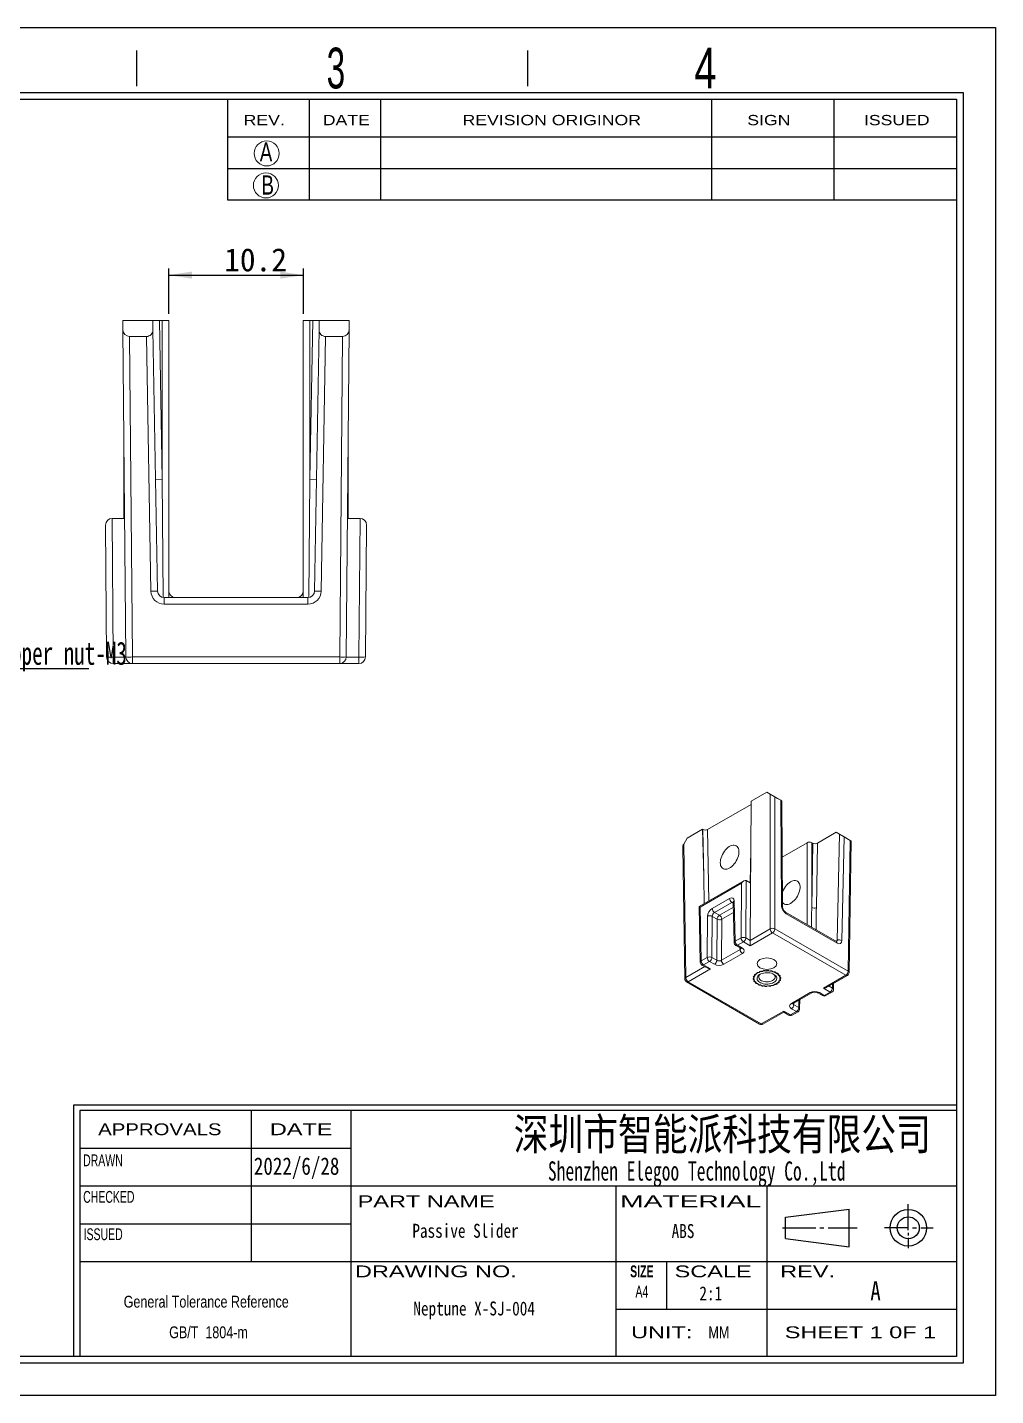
# Model space of a CAD drawing. Header units: millimetres. Extents: x 1 to 148, y 1 to 104.
# Drawn here: x 74.2 to 147.6, y 0.6 to 104.3 of the extents above; entities that cross this region are included whole.
import ezdxf

# ---------------------------------------------------------------- set-up
doc = ezdxf.new("R2010")
doc.units = ezdxf.units.MM
doc.header["$LTSCALE"] = 0.5
doc.layers.add('SLD-0', color=179, linetype='Continuous')
doc.styles.add('SLDTEXTSTYLE0', font='SIMSUN.TTC', dxfattribs={"width": 0.67})
doc.styles.add('SLDTEXTSTYLE1', font='SIMSUN.TTC', dxfattribs={"width": 0.8})
doc.styles.add('SLDTEXTSTYLE10', font='ARIAL.TTF', dxfattribs={"width": 0.7584})
doc.styles.add('SLDTEXTSTYLE11', font='ARIAL.TTF', dxfattribs={"width": 1.2324})
doc.styles.add('SLDTEXTSTYLE12', font='ARIAL.TTF', dxfattribs={"width": 1.7064})
doc.styles.add('SLDTEXTSTYLE13', font='SIMSUN.TTC', dxfattribs={"width": 0.8, "bigfont": 'bigfont'})
doc.styles.add('SLDTEXTSTYLE14', font='SIMKAI.TTF', dxfattribs={"width": 0.67})
doc.styles.add('SLDTEXTSTYLE15', font='SIMSUN.TTC')
doc.styles.add('SLDTEXTSTYLE2', font='SIMFANG.TTF', dxfattribs={"width": 0.8})
doc.styles.add('SLDTEXTSTYLE3', font='SIMSUN.TTC', dxfattribs={"width": 0.8})
doc.styles.add('SLDTEXTSTYLE5', font='ARIAL.TTF', dxfattribs={"width": 0.63516})
doc.styles.add('SLDTEXTSTYLE6', font='GOTHIC.TTF', dxfattribs={"width": 0.7304})
doc.styles.add('SLDTEXTSTYLE7', font='GOTHIC.TTF', dxfattribs={"width": 0.61171})
doc.styles.add('SLDTEXTSTYLE8', font='ARIALBD.TTF', dxfattribs={"width": 0.63516})
doc.styles.add('SLDTEXTSTYLE9', font='ARIAL.TTF', dxfattribs={"width": 1.422})
doc.dimstyles.new('SLDDIMSTYLE2', dxfattribs={"dimtxt": 1.75, "dimasz": 1.75, "dimexe": 0, "dimexo": 0.0625, "dimgap": 0.4375, "dimtad": 2, "dimrnd": 1e-09, "dimzin": 12, "dimdsep": 46, "dimtxsty": 'SLDTEXTSTYLE0', "dimsah": 1, "dimcen": 0.09, "dimadec": 0, "dimazin": 3, "dimtfac": 1, "dimtmove": 0, "dimatfit": 0, "dimfxl": 0, "dimfrac": 2, "dimtolj": 1, "dimtzin": 12, "dimarcsym": 0})

# ---------------------------------------------------------------- blocks, each defined once
blk = doc.blocks.new('SW_NOTE_1')
at = {"layer": 'SLD-0', "color": 0, "char_height": 0.8963, "attachment_point": 2, "style": 'SLDTEXTSTYLE10'}
for s, insert in [('General Tolerance Reference ', (6.51, 1.16)), (' GB/T  1804-m', (6.55, -1.16))]:
    blk.add_mtext(s, dxfattribs=dict(at, insert=insert))
blk = doc.blocks.new('_D_2')
at = {"layer": 'SLD-0', "color": 5}
for p, q in [((84.89, 82.63), (84.89, 86.06)), ((95.09, 82.63), (95.09, 86.06)), ((84.89, 85.56), (95.09, 85.56))]:
    blk.add_line(p, q, dxfattribs=at)
for points in [[(84.89, 85.56), (86.64, 85.29), (86.64, 85.83)], [(95.09, 85.56), (93.34, 85.83), (93.34, 85.29)]]:
    blk.add_solid(points, dxfattribs=at)
at = {"layer": 'SLD-0', "color": 5, "insert": (89.09, 87.6), "char_height": 1.75, "attachment_point": 1, "style": 'SLDTEXTSTYLE15'}
blk.add_mtext('10.2', dxfattribs=at)
blk = doc.blocks.new('SW_NOTE_2')
at = {"layer": 'SLD-0', "color": 0}
blk.add_line((14.91, 0), (0, 0), dxfattribs=at)
at = {"layer": 'SLD-0', "color": 0, "insert": (0.24, 2.05), "char_height": 1.75, "attachment_point": 1, "style": 'SLDTEXTSTYLE0'}
blk.add_mtext('Embedded copper nut-M3', dxfattribs=at)

msp = doc.modelspace()

# ---------------------------------------------------------------- linework, layer by layer
at = {"color": 7, "linetype": 'Continuous', "lineweight": 15}
for p, q in [((81.417, 81.407), (81.411, 82.128)), ((81.411, 82.128), (83.678, 82.128)), ((83.678, 82.128), (83.69, 81.407)), ((83.678, 82.128), (84.178, 82.128)), ((84.178, 82.128), (84.388, 70.09)), ((84.178, 82.128), (84.388, 82.128)), ((84.388, 70.09), (84.388, 82.128)), ((84.388, 82.128), (84.888, 82.128)), ((84.888, 82.128), (84.888, 61.128)), ((95.088, 61.128), (95.088, 82.128)), ((95.088, 82.128), (95.588, 82.128)), ((95.588, 70.09), (95.798, 82.128)), ((95.588, 82.128), (95.588, 70.09)), ((95.588, 82.128), (95.798, 82.128)), ((95.798, 82.128), (96.298, 82.128)), ((96.286, 81.407), (96.298, 82.128)), ((96.298, 82.128), (98.565, 82.128)), ((98.565, 82.128), (98.559, 81.407)), ((81.634, 56.623), (81.417, 81.407)), ((83.199, 80.911), (81.922, 80.911)), ((81.922, 80.911), (82.134, 56.623)), ((83.536, 61.606), (83.199, 80.911)), ((83.69, 81.407), (84.036, 61.619)), ((95.94, 61.619), (96.286, 81.407)), ((96.777, 80.911), (96.44, 61.606)), ((98.054, 80.911), (96.777, 80.911)), ((97.842, 56.623), (98.054, 80.911)), ((98.559, 81.407), (98.342, 56.623)), ((81.488, 73.316), (81.488, 67.128)), ((98.488, 67.128), (98.488, 73.316)), ((84.388, 70.09), (83.888, 70.081)), ((96.088, 70.081), (95.588, 70.09)), ((80.184, 56.623), (80.096, 66.623)), ((80.592, 67.128), (80.684, 56.619)), ((81.488, 67.128), (80.596, 67.128)), ((99.38, 67.128), (98.488, 67.128)), ((99.292, 56.619), (99.384, 67.128)), ((99.879, 66.623), (99.792, 56.623)), ((84.536, 60.623), (84.536, 61.128)), ((84.536, 61.128), (95.44, 61.128)), ((95.44, 60.623), (84.536, 60.623)), ((95.44, 60.623), (95.44, 61.128)), ((80.684, 56.619), (81.634, 56.619)), ((80.684, 56.619), (80.684, 56.128)), ((82.134, 56.128), (80.684, 56.128)), ((82.134, 56.623), (97.842, 56.623)), ((82.134, 56.623), (82.134, 56.128)), ((97.842, 56.128), (82.134, 56.128)), ((97.842, 56.623), (97.842, 56.128)), ((99.292, 56.128), (97.842, 56.128)), ((98.342, 56.619), (99.292, 56.619)), ((99.292, 56.128), (99.292, 56.619)), ((129, 42.046), (129.027, 45.69)), ((129.027, 45.69), (130.21, 46.373)), ((130.467, 46.225), (130.21, 46.373)), ((130.21, 46.373), (131.011, 45.911)), ((130.467, 36.018), (130.467, 46.225)), ((130.821, 46.021), (130.821, 36.018)), ((131.272, 45.76), (130.821, 46.021)), ((131.011, 45.911), (131.271, 45.761)), ((131.332, 37.775), (131.272, 45.76)), ((131.405, 37.677), (131.345, 45.718)), ((129.025, 45.454), (125.728, 43.55)), ((124.164, 42.883), (125.347, 43.566)), ((125.347, 43.566), (125.429, 39.984)), ((125.347, 43.566), (125.375, 43.55)), ((125.429, 39.984), (125.375, 43.55)), ((124.164, 42.883), (123.912, 42.441)), ((131.377, 41.464), (133.26, 42.551)), ((133.614, 42.551), (133.614, 37.637)), ((133.614, 42.551), (133.688, 42.508)), ((134.042, 42.508), (135.473, 43.335)), ((135.724, 43.19), (135.473, 43.335)), ((135.473, 43.335), (136.275, 42.872)), ((135.541, 35.147), (135.724, 43.19)), ((136.073, 42.989), (135.894, 35.141)), ((136.524, 42.728), (136.073, 42.989)), ((136.275, 42.872), (136.527, 42.726)), ((136.374, 32.812), (136.524, 42.728)), ((136.448, 32.708), (136.598, 42.685)), ((123.841, 42.193), (123.992, 32.218)), ((123.912, 42.441), (124.065, 32.322)), ((129, 42.046), (128.948, 35.141)), ((129, 42.046), (128.962, 39.497)), ((133.614, 37.637), (133.688, 42.508)), ((134.042, 42.508), (133.967, 37.633)), ((128.47, 39.662), (125.078, 37.704)), ((128.29, 39.471), (125.155, 37.662)), ((125.46, 37.924), (125.429, 39.984)), ((128.259, 35.335), (128.29, 39.471)), ((128.645, 39.68), (128.612, 35.334)), ((128.962, 39.497), (128.646, 39.679)), ((125.078, 37.704), (125.174, 33.491)), ((125.155, 37.662), (125.248, 33.597)), ((126.069, 37.572), (127.385, 38.331)), ((127.562, 38.027), (126.246, 37.267)), ((127.668, 38.026), (127.738, 34.971)), ((127.741, 38.132), (127.811, 35.077)), ((125.696, 33.856), (125.719, 36.965)), ((126.072, 36.963), (126.049, 33.854)), ((126.444, 36.749), (126.072, 36.963)), ((126.246, 37.267), (126.62, 37.051)), ((126.42, 33.639), (126.444, 36.749)), ((126.797, 36.747), (126.774, 33.641)), ((135.486, 35.059), (131.63, 37.284)), ((135.538, 34.942), (131.682, 37.168)), ((127.811, 35.077), (128.259, 35.335)), ((128.612, 35.334), (128.948, 35.14)), ((128.948, 35.141), (130.467, 36.018)), ((130.644, 35.714), (128.948, 34.735)), ((136.198, 32.508), (130.644, 35.714)), ((130.821, 36.018), (136.374, 32.812)), ((126.774, 33.641), (128.182, 34.454)), ((127.863, 34.76), (128.234, 34.546)), ((128.436, 35.031), (127.988, 34.772)), ((127.988, 34.772), (128.359, 34.558)), ((128.948, 34.735), (128.436, 35.031)), ((128.948, 34.735), (128.948, 35.14)), ((125.248, 33.597), (125.696, 33.856)), ((125.299, 33.28), (125.687, 33.056)), ((125.872, 33.551), (125.424, 33.293)), ((125.424, 33.293), (125.937, 32.997)), ((126.244, 33.337), (125.872, 33.551)), ((126.049, 33.854), (126.42, 33.639)), ((128.359, 34.15), (126.951, 33.337)), ((125.937, 32.997), (124.241, 32.018)), ((134.502, 31.529), (136.198, 32.508)), ((134.752, 31.589), (136.323, 32.495)), ((124.116, 32.005), (129.67, 28.799)), ((124.241, 32.018), (129.795, 28.812)), ((132.08, 30.376), (133.488, 31.188)), ((132.205, 30.363), (133.613, 31.176)), ((134.071, 31.176), (134.442, 30.962)), ((134.196, 31.188), (134.567, 30.974)), ((135.015, 31.233), (134.502, 31.529)), ((134.567, 30.974), (135.015, 31.233)), ((134.692, 30.962), (135.14, 31.22)), ((135.265, 31.431), (135.275, 31.89)), ((132.257, 30.27), (132.628, 30.056)), ((132.702, 29.952), (132.717, 30.659)), ((129.795, 28.812), (131.491, 29.79)), ((129.92, 28.799), (131.491, 29.706)), ((131.491, 29.79), (132.004, 29.494)), ((131.491, 29.706), (131.491, 29.79)), ((131.491, 29.706), (131.879, 29.482)), ((132.004, 29.494), (132.452, 29.753)), ((132.452, 29.753), (132.08, 29.967)), ((132.129, 29.482), (132.577, 29.741))]:
    msp.add_line(p, q, dxfattribs=at)
at = {"color": 8, "linetype": 'Continuous', "lineweight": 15}
for p, q in [((84.388, 70.09), (84.466, 61.132)), ((95.51, 61.132), (95.588, 70.09)), ((125.728, 43.55), (125.811, 38.127)), ((133.26, 36.344), (133.26, 42.551)), ((128.962, 39.497), (128.962, 39.497)), ((126.62, 37.051), (127.676, 37.661)), ((127.67, 37.964), (127.562, 38.027)), ((127.686, 37.26), (126.797, 36.747)), ((128.182, 34.454), (128.179, 34.577)), ((135.437, 35.087), (135.541, 35.147)), ((124.065, 32.322), (125.512, 33.158)), ((134.926, 31.689), (135.192, 31.535)), ((135.192, 31.535), (135.199, 31.846)), ((132.26, 30.395), (132.257, 30.27)), ((132.628, 30.056), (132.641, 30.615))]:
    msp.add_line(p, q, dxfattribs=at)
at = {"color": 7, "linetype": 'Continuous', "lineweight": 15, "flags": 128}
for points in [[(126.684, 41.04), (126.691, 40.931), (126.711, 40.831), (126.745, 40.743), (126.792, 40.67), (126.849, 40.611), (126.918, 40.569), (126.996, 40.543), (127.081, 40.536), (127.173, 40.546), (127.268, 40.573), (127.366, 40.618), (127.465, 40.679), (127.562, 40.755), (127.656, 40.844), (127.745, 40.945), (127.827, 41.056), (127.9, 41.175), (127.963, 41.299), (128.016, 41.426), (128.056, 41.553), (128.083, 41.678), (128.097, 41.799), (128.097, 41.913), (128.083, 42.018), (128.056, 42.111), (128.016, 42.192), (127.963, 42.259), (127.9, 42.309), (127.827, 42.343), (127.745, 42.36), (127.656, 42.358), (127.562, 42.34), (127.465, 42.303), (127.366, 42.25), (127.268, 42.182), (127.173, 42.099), (127.081, 42.003), (126.996, 41.897), (126.918, 41.782), (126.849, 41.661), (126.792, 41.535), (126.745, 41.408), (126.711, 41.281), (126.691, 41.158), (126.684, 41.04)], [(131.397, 38.793), (131.423, 38.861), (131.481, 38.987), (131.55, 39.108), (131.627, 39.223), (131.713, 39.33), (131.804, 39.425), (131.9, 39.508), (131.998, 39.577), (132.097, 39.629), (132.194, 39.666), (132.288, 39.685), (132.376, 39.686), (132.458, 39.67), (132.531, 39.636), (132.595, 39.585), (132.647, 39.519), (132.687, 39.438), (132.714, 39.344), (132.728, 39.239), (132.728, 39.125), (132.714, 39.004), (132.687, 38.879), (132.647, 38.752), (132.595, 38.625), (132.531, 38.501), (132.458, 38.383), (132.376, 38.272), (132.288, 38.171), (132.194, 38.081), (132.097, 38.005), (131.998, 37.944), (131.9, 37.9), (131.804, 37.872), (131.713, 37.862), (131.627, 37.87), (131.55, 37.895), (131.481, 37.937), (131.423, 37.996), (131.402, 38.025)], [(129.197, 32.265), (129.191, 32.264), (129.186, 32.262), (129.181, 32.259), (129.177, 32.256), (129.174, 32.253), (129.172, 32.25), (129.17, 32.246), (129.17, 32.242)], [(129.186, 32.369), (129.185, 32.365), (129.186, 32.362), (129.187, 32.358), (129.189, 32.355), (129.193, 32.351), (129.197, 32.349), (129.201, 32.346), (129.207, 32.344)], [(129.207, 32.344), (129.224, 32.337), (129.238, 32.327), (129.245, 32.315), (129.247, 32.303), (129.242, 32.291), (129.232, 32.28), (129.216, 32.271), (129.197, 32.265)], [(129.208, 32.176), (129.228, 32.172), (129.246, 32.165), (129.259, 32.155), (129.267, 32.143), (129.268, 32.13), (129.264, 32.118), (129.253, 32.107), (129.237, 32.099)], [(130.927, 32.671), (131.018, 32.61), (131.094, 32.543), (131.153, 32.47), (131.194, 32.393), (131.216, 32.313), (131.218, 32.232), (131.201, 32.153), (131.165, 32.075), (131.111, 32.001), (131.039, 31.932), (130.951, 31.869), (130.849, 31.814), (130.735, 31.768), (130.61, 31.731), (130.478, 31.705), (130.341, 31.69), (130.202, 31.685), (130.063, 31.692), (129.927, 31.711), (129.797, 31.739), (129.675, 31.779), (129.564, 31.827), (129.465, 31.884), (129.381, 31.948), (129.313, 32.019), (129.263, 32.094), (129.232, 32.172), (129.22, 32.253), (129.227, 32.333), (129.254, 32.412), (129.299, 32.488), (129.362, 32.56), (129.442, 32.626), (129.538, 32.685), (129.646, 32.736), (129.766, 32.777), (129.894, 32.809), (130.029, 32.829), (130.167, 32.839), (130.307, 32.838), (130.445, 32.825), (130.578, 32.802), (130.704, 32.768), (130.821, 32.724), (130.927, 32.671)], [(129.288, 32.506), (129.301, 32.496), (129.309, 32.484), (129.311, 32.472), (129.306, 32.459), (129.296, 32.448), (129.28, 32.44), (129.261, 32.434), (129.24, 32.431)], [(129.28, 32.533), (129.277, 32.529), (129.276, 32.526), (129.275, 32.522), (129.276, 32.518), (129.278, 32.515), (129.28, 32.512), (129.283, 32.508), (129.288, 32.506)], [(129.444, 32.647), (129.452, 32.636), (129.454, 32.623), (129.449, 32.611), (129.439, 32.6), (129.424, 32.591), (129.404, 32.585), (129.383, 32.583), (129.362, 32.584)], [(130.75, 32.569), (130.828, 32.516), (130.891, 32.456), (130.936, 32.391), (130.962, 32.323), (130.969, 32.254), (130.957, 32.185), (130.926, 32.117), (130.877, 32.054), (130.81, 31.996), (130.728, 31.944), (130.633, 31.901), (130.527, 31.868), (130.414, 31.844), (130.295, 31.832), (130.174, 31.83), (130.055, 31.84), (129.94, 31.861), (129.832, 31.892), (129.734, 31.933), (129.648, 31.982), (129.578, 32.039), (129.524, 32.101), (129.488, 32.168), (129.471, 32.237), (129.473, 32.306), (129.495, 32.375), (129.536, 32.44), (129.594, 32.501), (129.668, 32.556), (129.757, 32.603), (129.858, 32.642), (129.968, 32.671), (130.084, 32.689), (130.204, 32.696), (130.325, 32.691), (130.443, 32.676), (130.555, 32.65), (130.658, 32.614), (130.75, 32.569)], [(129.663, 32.758), (129.665, 32.746), (129.661, 32.733), (129.651, 32.722), (129.635, 32.713), (129.616, 32.707), (129.595, 32.705), (129.573, 32.706), (129.553, 32.71)], [(129.737, 32.594), (129.69, 32.557), (129.64, 32.499), (129.607, 32.437), (129.595, 32.373), (129.602, 32.308), (129.63, 32.246), (129.676, 32.187), (129.74, 32.134), (129.819, 32.088), (129.911, 32.051), (130.013, 32.024), (130.122, 32.008), (130.234, 32.004), (130.345, 32.011), (130.452, 32.03), (130.552, 32.059), (130.641, 32.098), (130.717, 32.146), (130.776, 32.201), (130.818, 32.261), (130.841, 32.324), (130.843, 32.389), (130.826, 32.453), (130.789, 32.514), (130.733, 32.57), (130.702, 32.594)], [(129.682, 32.783), (129.677, 32.781), (129.672, 32.779), (129.668, 32.776), (129.665, 32.772), (129.663, 32.769), (129.662, 32.765), (129.662, 32.762), (129.663, 32.758)], [(129.928, 32.828), (129.923, 32.816), (129.913, 32.805), (129.898, 32.796), (129.879, 32.79), (129.858, 32.787), (129.836, 32.788), (129.816, 32.793), (129.799, 32.801)], [(130.648, 32.799), (130.648, 32.802), (130.647, 32.806), (130.645, 32.809), (130.643, 32.813), (130.639, 32.816), (130.634, 32.818), (130.629, 32.82), (130.624, 32.822)], [(130.769, 32.761), (130.75, 32.754), (130.729, 32.752), (130.707, 32.752), (130.687, 32.757), (130.669, 32.764), (130.657, 32.774), (130.649, 32.786), (130.648, 32.799)], [(130.892, 32.707), (130.894, 32.711), (130.895, 32.714), (130.895, 32.718), (130.894, 32.722), (130.892, 32.725), (130.889, 32.728), (130.885, 32.731), (130.88, 32.734)], [(130.99, 32.651), (130.969, 32.648), (130.947, 32.649), (130.926, 32.653), (130.909, 32.661), (130.896, 32.671), (130.889, 32.683), (130.887, 32.695), (130.892, 32.707)], [(131.148, 32.51), (131.126, 32.511), (131.106, 32.515), (131.088, 32.522), (131.075, 32.532), (131.068, 32.544), (131.066, 32.557), (131.071, 32.569), (131.082, 32.58)], [(131.231, 32.349), (131.211, 32.353), (131.193, 32.361), (131.18, 32.371), (131.172, 32.382), (131.171, 32.395), (131.176, 32.407), (131.186, 32.418), (131.202, 32.427)], [(131.232, 32.181), (131.215, 32.188), (131.201, 32.198), (131.194, 32.21), (131.192, 32.223), (131.197, 32.235), (131.207, 32.246), (131.223, 32.254), (131.242, 32.26)], [(131.202, 32.427), (131.207, 32.429), (131.211, 32.432), (131.214, 32.435), (131.217, 32.438), (131.218, 32.442), (131.219, 32.446), (131.218, 32.449), (131.217, 32.453)], [(131.253, 32.156), (131.254, 32.16), (131.254, 32.164), (131.252, 32.167), (131.25, 32.171), (131.247, 32.174), (131.243, 32.177), (131.238, 32.179), (131.232, 32.181)], [(131.242, 32.26), (131.248, 32.262), (131.253, 32.264), (131.258, 32.266), (131.262, 32.269), (131.265, 32.272), (131.267, 32.276), (131.269, 32.279), (131.269, 32.283)], [(129.237, 32.099), (129.232, 32.096), (129.228, 32.093), (129.225, 32.09), (129.223, 32.087), (129.221, 32.083), (129.221, 32.08), (129.221, 32.076), (129.223, 32.073)], [(129.291, 32.015), (129.313, 32.015), (129.333, 32.01), (129.351, 32.003), (129.364, 31.993), (129.371, 31.981), (129.373, 31.969), (129.368, 31.956), (129.357, 31.945)], [(129.449, 31.874), (129.471, 31.877), (129.492, 31.876), (129.513, 31.872), (129.53, 31.865), (129.543, 31.855), (129.551, 31.843), (129.552, 31.83), (129.547, 31.818)], [(129.547, 31.818), (129.545, 31.815), (129.544, 31.811), (129.544, 31.807), (129.545, 31.804), (129.547, 31.8), (129.55, 31.797), (129.554, 31.794), (129.559, 31.792)], [(129.67, 31.765), (129.689, 31.771), (129.71, 31.774), (129.732, 31.773), (129.752, 31.769), (129.77, 31.761), (129.783, 31.751), (129.79, 31.739), (129.791, 31.727)], [(129.791, 31.727), (129.791, 31.723), (129.792, 31.719), (129.794, 31.716), (129.797, 31.713), (129.8, 31.71), (129.805, 31.707), (129.81, 31.705), (129.815, 31.703)], [(130.512, 31.697), (130.516, 31.709), (130.526, 31.72), (130.541, 31.729), (130.56, 31.735), (130.582, 31.738), (130.603, 31.737), (130.624, 31.732), (130.641, 31.725)], [(130.758, 31.742), (130.763, 31.744), (130.767, 31.747), (130.771, 31.75), (130.774, 31.753), (130.776, 31.756), (130.777, 31.76), (130.777, 31.764), (130.776, 31.767)], [(130.776, 31.767), (130.774, 31.78), (130.778, 31.792), (130.789, 31.803), (130.804, 31.812), (130.823, 31.818), (130.844, 31.821), (130.866, 31.82), (130.886, 31.815)], [(130.995, 31.878), (130.987, 31.89), (130.985, 31.902), (130.99, 31.914), (131, 31.925), (131.016, 31.934), (131.035, 31.94), (131.056, 31.943), (131.078, 31.942)], [(131.152, 32.02), (131.138, 32.029), (131.13, 32.041), (131.129, 32.054), (131.133, 32.066), (131.144, 32.077), (131.159, 32.086), (131.178, 32.092), (131.2, 32.094)], [(131.16, 31.993), (131.162, 31.996), (131.163, 32), (131.164, 32.003), (131.163, 32.007), (131.162, 32.01), (131.159, 32.014), (131.156, 32.017), (131.152, 32.02)]]:
    msp.add_lwpolyline(points, dxfattribs=at)
at = {"color": 7, "linetype": 'Continuous', "lineweight": 0, "flags": 128}
msp.add_lwpolyline([(130.75, 33.692), (130.507, 33.785), (130.22, 33.818), (129.933, 33.785), (129.689, 33.692), (129.527, 33.551), (129.47, 33.385), (129.527, 33.22), (129.689, 33.079), (129.933, 32.985), (130.22, 32.952), (130.507, 32.985), (130.75, 33.079), (130.913, 33.22), (130.97, 33.385), (130.913, 33.551), (130.75, 33.692)], dxfattribs=at)
at = {"color": 7, "linetype": 'Continuous', "lineweight": 15}
for centre, radius, start, end in [((80.596, 66.628), 0.5, 90.50873, 180.5), ((80.596, 66.628), 0.5, 90, 90.50873), ((99.38, 66.628), 0.5, 89.49127, 90), ((99.38, 66.628), 0.5, 359.5, 89.49127), ((83.411, 75.938), 14.333, 270.50022, 272.49943), ((84.536, 61.623), 1, 181, 270), ((84.536, 61.628), 0.5, 181, 270), ((85.388, 61.628), 0.5, 180, 270), ((94.588, 61.628), 0.5, 270, 0), ((95.44, 61.628), 0.5, 270, 359), ((95.44, 61.623), 1, 270, 359), ((96.565, 75.938), 14.333, 267.50057, 269.49978), ((80.496, 63.785), 7.169, 267.50153, 271.49854), ((80.684, 56.628), 0.5, 180.5, 270), ((81.884, 70.948), 14.327, 269.0002, 270.9998), ((82.134, 56.628), 0.5, 180.5, 270), ((98.092, 70.948), 14.327, 269.0002, 270.9998), ((97.842, 56.628), 0.5, 270, 359.5), ((99.48, 63.785), 7.169, 268.50146, 272.49847), ((99.292, 56.628), 0.5, 270, 359.5), ((133.437, 42.21), 0.384, 62.60967, 117.39033), ((126.454, 37.591), 0.385, 182.91806, 237.37063), ((127.769, 38.351), 0.385, 182.91806, 237.37063), ((133.794, 37.969), 0.379, 241.58756, 297.26273), ((125.894, 36.613), 0.393, 63.00356, 116.41529), ((126.828, 36.727), 0.385, 122.65226, 176.77035), ((126.622, 37.099), 0.393, 243.00356, 296.41529), ((126.413, 36.727), 0.385, 2.91806, 57.37063), ((128.434, 34.983), 0.393, 63.00356, 116.41529), ((128.643, 35.355), 0.385, 182.91806, 237.37063), ((128.228, 35.355), 0.385, 302.65226, 356.77035), ((130.644, 35.67), 0.39, 63.06412, 116.93588), ((130.851, 36.038), 0.385, 182.91806, 237.37063), ((130.436, 36.038), 0.385, 302.62937, 357.08194), ((127.988, 34.976), 0.25, 181.30453, 240.00269), ((128.195, 35.096), 0.385, 182.91806, 237.37063), ((128.566, 34.474), 0.385, 182.91806, 237.37063), ((135.712, 34.806), 0.381, 61.51915, 116.75252), ((125.424, 33.497), 0.25, 181.30453, 240.00269), ((125.632, 33.616), 0.385, 182.91806, 237.37063), ((125.871, 33.503), 0.393, 63.00356, 116.41529), ((126.08, 33.875), 0.385, 182.91806, 237.37063), ((125.665, 33.875), 0.385, 302.65226, 356.77035), ((126.036, 33.661), 0.385, 302.65226, 356.77035), ((127.158, 33.661), 0.385, 182.91806, 237.37063), ((124.241, 32.222), 0.25, 180.86593, 240.00269), ((124.449, 32.342), 0.385, 182.91806, 237.37063), ((129.525, 32.263), 0.356, 183.32509, 190.79992), ((129.207, 32.21), 0.034, 204.04367, 271.73164), ((129.567, 32.251), 0.399, 155.88945, 162.81518), ((129.236, 32.39), 0.0411, 85.60108, 144.83786), ((129.747, 32.129), 0.617, 134.00555, 139.18109), ((129.352, 32.53), 0.0549, 79.49725, 127.84179), ((129.456, 32.659), 0.0165, 111.9577, 225.77399), ((129.972, 31.834), 0.99, 118.10901, 121.88562), ((129.533, 32.65), 0.0633, 71.85608, 115.64917), ((130.143, 31.443), 1.417, 106.0096, 108.98249), ((129.769, 32.746), 0.0622, 62.10732, 106.40767), ((129.957, 32.818), 0.0313, 89.36816, 161.19766), ((130.213, 31.132), 1.737, 95.8599, 98.45571), ((130.044, 32.808), 0.0523, 49.10219, 99.12213), ((130.144, 32.922), 0.0998, 228.81952, 315.9091), ((130.25, 32.823), 0.0453, 83.94959, 139.22571), ((130.22, 31.06), 1.809, 86.3726, 88.89878), ((130.336, 32.827), 0.0381, 30.78817, 93.27437), ((130.445, 32.906), 0.0963, 218.0487, 307.63569), ((130.536, 32.781), 0.0582, 77.44218, 123.88342), ((130.249, 31.266), 1.601, 76.47836, 79.21915), ((130.794, 32.702), 0.064, 69.26173, 112.70126), ((130.37, 31.641), 1.206, 64.97317, 68.28344), ((131.004, 32.593), 0.0601, 58.71584, 104.104), ((130.579, 32.002), 0.788, 50.1639, 54.55972), ((131.074, 32.594), 0.0162, 299.24073, 54.87362), ((131.154, 32.462), 0.0483, 44.41542, 97.28592), ((130.795, 32.211), 0.486, 29.83124, 35.90108), ((131.232, 32.315), 0.034, 24.04367, 91.73164), ((130.872, 32.274), 0.399, 335.88945, 342.81518), ((130.914, 32.262), 0.356, 3.32509, 10.79992), ((135.99, 32.832), 0.385, 302.62937, 357.08194), ((136.198, 32.712), 0.25, 299.99731, 359.13407), ((129.644, 32.314), 0.486, 209.83124, 215.90108), ((129.285, 32.063), 0.0483, 224.41542, 277.28592), ((129.365, 31.931), 0.0162, 119.24073, 234.87362), ((129.861, 32.523), 0.788, 230.1639, 234.55972), ((129.435, 31.933), 0.0601, 238.71584, 284.104), ((130.069, 32.884), 1.206, 244.97317, 248.28344), ((129.645, 31.824), 0.064, 249.26173, 292.70126), ((130.19, 33.26), 1.601, 256.47836, 259.21915), ((129.903, 31.744), 0.0582, 257.44218, 303.88342), ((129.994, 31.619), 0.0963, 38.0487, 127.63569), ((130.103, 31.698), 0.0381, 210.78817, 273.27437), ((130.219, 33.466), 1.809, 266.3726, 268.89878), ((130.189, 31.702), 0.0453, 263.94959, 319.22571), ((130.295, 31.603), 0.0998, 48.81952, 135.9091), ((130.395, 31.718), 0.0523, 229.10219, 279.12213), ((130.226, 33.394), 1.737, 275.8599, 278.45571), ((130.482, 31.707), 0.0313, 269.36816, 341.19766), ((130.67, 31.78), 0.0622, 242.10732, 286.40767), ((130.297, 33.082), 1.417, 286.0096, 288.98249), ((130.906, 31.875), 0.0633, 251.85608, 295.64917), ((130.467, 32.691), 0.99, 298.10901, 301.88562), ((130.984, 31.866), 0.0165, 291.9577, 45.77399), ((131.088, 31.995), 0.0549, 259.49725, 307.84179), ((130.693, 32.396), 0.617, 314.00555, 319.18109), ((131.203, 32.135), 0.0411, 265.60108, 324.83786), ((134.807, 31.557), 0.385, 302.65226, 356.77035), ((135.015, 31.437), 0.25, 299.99731, 358.7068), ((131.872, 30.292), 0.385, 302.65226, 356.77035), ((134.567, 31.178), 0.25, 240.00269, 299.99731), ((132.004, 29.699), 0.25, 240.00269, 299.99731), ((132.244, 30.077), 0.385, 302.65226, 356.77035), ((132.452, 29.957), 0.25, 299.99731, 358.7068), ((129.795, 29.016), 0.25, 240.00269, 299.99731)]:
    msp.add_arc(centre, radius, start, end, dxfattribs=at)
at = {"color": 8, "linetype": 'Continuous', "lineweight": 15}
for centre, radius, start, end in [((127.79, 38.02), 0.122, 113.65147, 177.09714), ((131.284, 37.663), 0.122, 6.25086, 66.84629), ((131.559, 37.183), 0.124, 353.1882, 54.81462), ((127.863, 34.962), 0.126, 114.60663, 176.14198), ((127.915, 34.868), 0.12, 244.12837, 307.18209), ((128.286, 34.654), 0.12, 244.12837, 307.18209), ((135.414, 34.957), 0.124, 353.18648, 54.83314), ((125.3, 33.482), 0.126, 114.60663, 176.14198), ((125.352, 33.388), 0.12, 244.12837, 307.18209), ((124.115, 32.209), 0.124, 114.07874, 175.66364), ((136.27, 32.603), 0.12, 232.78294, 295.9066), ((136.327, 32.701), 0.121, 3.36522, 66.8924), ((124.169, 32.117), 0.123, 245.04617, 306.26429), ((133.561, 31.288), 0.123, 233.73811, 294.92757), ((134.123, 31.288), 0.123, 245.10642, 306.23065), ((135.088, 31.332), 0.123, 233.73571, 294.95383), ((135.145, 31.425), 0.12, 3.13988, 67.06992), ((132.153, 30.475), 0.123, 233.73571, 294.95383), ((134.494, 31.074), 0.123, 245.07715, 306.23331), ((134.64, 31.074), 0.123, 233.73571, 294.95383), ((131.931, 29.594), 0.123, 245.07715, 306.23331), ((132.076, 29.594), 0.123, 233.73571, 294.95383), ((132.525, 29.853), 0.123, 233.73571, 294.95383), ((132.582, 29.945), 0.12, 3.13988, 67.06992), ((129.722, 28.911), 0.123, 245.04617, 306.26429), ((129.868, 28.911), 0.123, 233.73571, 294.95383)]:
    msp.add_arc(centre, radius, start, end, dxfattribs=at)
at = {"color": 7, "linetype": 'Continuous', "lineweight": 15}
for centre, major_axis, ratio, start_param, end_param in [((81.917, 81.407), (0.464, -0.19), 0.9878404, 3.5343108, 5.1050309), ((83.19, 81.407), (0.43, -0.261), 0.9808416, 5.2658643, 6.836813), ((96.786, 81.407), (0.43, 0.261), 0.9808416, 2.587965, 4.1589136), ((98.058, 81.407), (0.464, 0.19), 0.9878404, 4.319747, 5.8904672), ((130.644, 46.123), (0.25, -0.144), 0.0000698, 3.9270692, 5.4977894), ((131.094, 45.863), (0.251, -0.145), 0.0000692, 5.5020021, 7.0729508), ((125.551, 43.653), (0.25, 0), 0.5772877, 3.9268385, 5.4976349), ((135.901, 43.088), (0.247, -0.143), 0.0000716, 3.9137533, 5.4847019), ((136.351, 42.828), (0.248, -0.143), 0.000071, 5.4891402, 7.0598604), ((124.089, 42.339), (0.173, 0.305), 0.5823514, 1.5665131, 2.3605978), ((133.865, 42.61), (0.25, 0), 0.5772877, 3.9271431, 5.4979394), ((128.467, 39.371), (0.179, 0.308), 0.5697721, 0.0066434, 1.5772875), ((128.643, 39.473), (-0.122, 0.218), 0.587367, 5.5069065, 5.5157854), ((127.388, 37.921), (0.247, 0.435), 0.5823971, 5.5107183, 7.0640613), ((125.332, 37.562), (0.253, -0.142), 0.0036416, 2.3452283, 3.1437509), ((126.072, 37.162), (0.247, 0.435), 0.5823971, 0.780876, 2.3342191), ((131.685, 37.578), (-0.247, 0.435), 0.5823971, 0.8073736, 2.3607166), ((126.249, 37.062), (0.122, 0.218), 0.5873663, 0.7762795, 2.3296226), ((128.005, 34.354), (0.5, 0), 0.5771998, 5.4977491, 7.0683931), ((129.125, 35.041), (-0.122, 0.218), 0.587367, 0.8032442, 0.8119708), ((135.541, 35.353), (-0.247, 0.435), 0.5823971, 2.3607166, 3.9140596), ((126.597, 33.541), (0.5, 0), 0.5773756, 3.9269527, 5.4975967), ((126.597, 33.745), (0.25, 0.002), 0.5926387, 3.9221101, 5.4927542), ((125.937, 33.201), (0.354, 0), 0.5773815, 3.9270721, 4.712389), ((133.842, 30.984), (0.5, 0), 0.5773756, 0.7853601, 2.3560041), ((134.502, 31.733), (0.354, 0), 0.5773815, 4.712389, 5.4977059), ((132.434, 30.172), (0.5, 0), 0.5771998, 2.3561565, 3.9268005)]:
    msp.add_ellipse(centre, major_axis=major_axis, ratio=ratio, start_param=start_param, end_param=end_param, dxfattribs=at)
at = {"color": 8, "linetype": 'Continuous', "lineweight": 15}
for centre, major_axis, ratio, start_param, end_param in [((127.565, 37.821), (0.122, 0.218), 0.5873663, 0.1205914, 0.7762795), ((133.437, 37.534), (0.178, 23.288), 0.0075571, 4.6527972, 4.7168287), ((133.614, 37.429), (0.357, 23.187), 0.0151098, 4.6488269, 4.7214242), ((128.005, 34.558), (0.25, -0.006), 0.5718018, 5.5103601, 6.1754838), ((135.364, 35.252), (-0.122, 0.218), 0.5873663, 3.2891619, 3.9186562), ((132.434, 30.376), (0.25, 0.006), 0.5818513, 3.2491502, 3.9132786)]:
    msp.add_ellipse(centre, major_axis=major_axis, ratio=ratio, start_param=start_param, end_param=end_param, dxfattribs=at)
at = {"color": 7, "linetype": 'Continuous', "lineweight": 15}
for points, knots in [([(127.663, 38.062), (127.663, 38.062), (127.662, 38.064), (127.666, 38.056), (127.667, 38.036), (127.668, 38.026)], [0, 0, 0, 0, 0.0223914, 0.5196754, 1, 1, 1, 1]), ([(131.63, 37.284), (131.625, 37.288), (131.609, 37.298), (131.577, 37.323), (131.537, 37.364), (131.497, 37.416), (131.462, 37.474), (131.434, 37.536), (131.415, 37.596), (131.406, 37.644), (131.405, 37.667), (131.405, 37.677)], [0, 0, 0, 0, 0.0617461, 0.1768452, 0.2956667, 0.4185435, 0.5440641, 0.6704579, 0.7954593, 0.917464, 1, 1, 1, 1]), ([(128.234, 34.546), (128.239, 34.543), (128.253, 34.534), (128.263, 34.524), (128.263, 34.524), (128.263, 34.524)], [0, 0, 0, 0, 0.2485527, 0.7092699, 1, 1, 1, 1]), ([(135.52, 35.044), (135.52, 35.044), (135.522, 35.044), (135.513, 35.045), (135.495, 35.054), (135.486, 35.059)], [0, 0, 0, 0, 0.0398632, 0.5235788, 1, 1, 1, 1]), ([(133.613, 31.176), (133.619, 31.179), (133.636, 31.188), (133.674, 31.204), (133.73, 31.218), (133.794, 31.227), (133.863, 31.228), (133.931, 31.222), (133.992, 31.209), (134.04, 31.192), (134.061, 31.181), (134.071, 31.176)], [0, 0, 0, 0, 0.0610768, 0.1746873, 0.2920618, 0.413486, 0.5375155, 0.6623781, 0.7858053, 0.9062128, 1, 1, 1, 1]), ([(132.175, 30.341), (132.176, 30.342), (132.178, 30.344), (132.192, 30.355), (132.203, 30.362), (132.205, 30.363)], [0, 0, 0, 0, 0.4658642, 0.8981405, 1, 1, 1, 1])]:
    msp.add_open_spline(points, degree=3, knots=knots, dxfattribs=at)
at = {"layer": 'SLD-0'}
for p, q in [((0.795, 104.337), (147.553, 104.337)), ((147.553, 104.337), (147.553, 0.647)), ((6.337, 98.905), (144.591, 98.905)), ((126.009, 98.905), (126.009, 91.257)), ((135.3, 98.905), (135.3, 91.257)), ((144.591, 98.905), (144.591, 3.609)), ((144.591, 3.609), (6.337, 3.609)), ((147.553, 0.647), (0.795, 0.647))]:
    msp.add_line(p, q, dxfattribs=at)
at = {"layer": 'SLD-0', "color": 6, "linetype": 'Continuous'}
for p, q in [((82.476, 99.893), (82.476, 102.585)), ((112.102, 99.893), (112.102, 102.585)), ((5.844, 99.399), (145.084, 99.399)), ((145.084, 99.399), (145.084, 3.116)), ((145.084, 3.116), (5.844, 3.116))]:
    msp.add_line(p, q, dxfattribs=at)
at = {"layer": 'SLD-0', "color": 179, "linetype": 'Continuous'}
for p, q in [((89.329, 98.905), (89.329, 91.257)), ((95.525, 98.905), (95.525, 91.257)), ((100.943, 98.905), (100.943, 91.257)), ((89.329, 96.037), (144.591, 96.037)), ((89.329, 93.647), (144.591, 93.647)), ((89.329, 91.257), (144.591, 91.257)), ((144.591, 22.665), (77.665, 22.665)), ((77.665, 22.665), (77.665, 3.609)), ((144.591, 22.253), (78.143, 22.253)), ((78.143, 22.253), (78.143, 3.609)), ((91.14, 22.253), (91.14, 10.78)), ((98.699, 22.253), (98.699, 3.609)), ((98.699, 19.385), (78.143, 19.385)), ((144.591, 16.517), (78.143, 16.517)), ((118.776, 16.517), (118.776, 3.609)), ((130.249, 3.609), (130.249, 16.517)), ((131.628, 14.177), (136.444, 14.769)), ((136.444, 11.923), (136.444, 14.769)), ((140.935, 13.175), (140.935, 15.158)), ((98.699, 13.648), (78.143, 13.648)), ((131.628, 12.553), (131.628, 14.177)), ((131.393, 13.366), (133.915, 13.366)), ((131.628, 12.553), (136.444, 11.923)), ((134.23, 13.366), (134.546, 13.366)), ((134.861, 13.366), (137.068, 13.366)), ((140.935, 13.366), (139.134, 13.366)), ((140.935, 12.983), (140.935, 12.792)), ((140.935, 12.6), (140.935, 11.833)), ((141.25, 13.366), (141.565, 13.366)), ((141.881, 13.366), (142.826, 13.366)), ((144.591, 10.78), (78.143, 10.78)), ((122.601, 10.78), (122.601, 7.195)), ((118.776, 7.195), (144.591, 7.195))]:
    msp.add_line(p, q, dxfattribs=at)
at = {"layer": 'SLD-0', "lineweight": 0}
for centre in [(92.311, 94.782), (92.25, 92.357)]:
    msp.add_circle(centre, 0.947, dxfattribs=at)
at = {"layer": 'SLD-0', "color": 179, "linetype": 'Continuous'}
for radius in [1.386, 0.834]:
    msp.add_circle((140.935, 13.366), radius, dxfattribs=at)

# ---------------------------------------------------------------- block references
at = {"layer": 'SLD-0', "color": 5}
msp.add_blockref('SW_NOTE_2', (63.926, 55.732), dxfattribs=at)
at = {"layer": 'SLD-0', "color": 179}
msp.add_blockref('SW_NOTE_1', (81.219, 7.055), dxfattribs=at)

# ---------------------------------------------------------------- texts
at = {"layer": 'SLD-0'}
for s, insert, char_height, attachment_point, style in [('3', (96.853, 102.797), 3.086, 1, 'SLDTEXTSTYLE7'), ('4', (124.72, 102.793), 3.086, 1, 'SLDTEXTSTYLE6'), ('A', (91.789, 95.626), 1.452, 1, 'SLDTEXTSTYLE6'), ('B', (91.916, 93.119), 1.452, 1, 'SLDTEXTSTYLE6'), ('\\M+1905B圳\\M+18E73\\M+19271\\M+1945C\\M+19468\\M+189C8\\M+18B5A\\M+1974C\\M+18CC0\\M+18CF6\\M+18E69', (126.838, 21.669), 2.41404, 2, 'SLDTEXTSTYLE13'), ('2022/6/28', (94.58, 18.703), 1.3229, 2, 'SLDTEXTSTYLE1'), ('Passive Slider', (107.38, 13.669), 1.05833, 2, 'SLDTEXTSTYLE3'), ('ABS', (123.863, 13.648), 1.0583, 2, 'SLDTEXTSTYLE3'), ('A', (138.057, 9.315), 1.455, 1, 'SLDTEXTSTYLE1'), ('Neptune X-SJ-004', (108.034, 7.78), 1.05833, 2, 'SLDTEXTSTYLE3')]:
    msp.add_mtext(s, dxfattribs=dict(at, insert=insert, char_height=char_height, attachment_point=attachment_point, style=style))
at = {"layer": 'SLD-0', "color": 179}
for s, insert, char_height, attachment_point, style in [('REV.', (90.564, 97.7), 0.7768, 1, 'SLDTEXTSTYLE11'), ('DATE', (96.563, 97.7), 0.7768, 1, 'SLDTEXTSTYLE11'), ('REVISION ORIGINOR', (107.154, 97.7), 0.77682, 1, 'SLDTEXTSTYLE11'), ('SIGN', (128.733, 97.7), 0.7768, 1, 'SLDTEXTSTYLE11'), ('ISSUED', (137.574, 97.7), 0.7768, 1, 'SLDTEXTSTYLE11'), ('APPROVALS', (84.213, 21.281), 0.8963, 2, 'SLDTEXTSTYLE11'), ('DATE', (94.925, 21.281), 0.8963, 2, 'SLDTEXTSTYLE9'), ('DRAWN', (79.902, 18.926), 0.8963, 2, 'SLDTEXTSTYLE5'), ('Shenzhen Elegoo Technology Co.,Ltd', (124.899, 18.4), 1.45521, 2, 'SLDTEXTSTYLE14'), ('CHECKED', (80.348, 16.157), 0.8963, 2, 'SLDTEXTSTYLE5'), ('PART NAME', (104.397, 15.823), 0.8963, 2, 'SLDTEXTSTYLE9'), ('MATERIAL', (124.44, 15.823), 0.8963, 2, 'SLDTEXTSTYLE12'), ('ISSUED', (79.918, 13.327), 0.8963, 2, 'SLDTEXTSTYLE5'), ('DRAWING NO.', (105.134, 10.511), 0.89633, 2, 'SLDTEXTSTYLE9'), ('SIZE', (120.739, 10.511), 0.8963, 2, 'SLDTEXTSTYLE8'), ('SCALE', (126.144, 10.511), 0.8963, 2, 'SLDTEXTSTYLE9'), ('REV.', (133.305, 10.511), 0.8963, 2, 'SLDTEXTSTYLE9'), ('A4', (120.745, 8.977), 0.8963, 2, 'SLDTEXTSTYLE5'), ('2:1', (125.965, 8.928), 1.0583, 2, 'SLDTEXTSTYLE2'), ('UNIT:', (122.249, 5.895), 0.8963, 2, 'SLDTEXTSTYLE9'), ('MM', (126.58, 5.895), 0.8963, 2, 'SLDTEXTSTYLE10'), ('SHEET 1 0F 1', (137.31, 5.895), 0.89633, 2, 'SLDTEXTSTYLE9')]:
    msp.add_mtext(s, dxfattribs=dict(at, insert=insert, char_height=char_height, attachment_point=attachment_point, style=style))

# ---------------------------------------------------------------- dimensions: what is measured, and where the dimension line sits
at = {"layer": 'SLD-0', "color": 5}
dim = msp.add_linear_dim(base=(95.088, 85.564), p1=(84.888, 82.128), p2=(95.088, 82.128), dimstyle='SLDDIMSTYLE2', dxfattribs=at)
dim.commit()
dim.dimension.update_dxf_attribs({"geometry": '_D_2', "text_midpoint": (90.454, 85.564), "dimtype": 160})

doc.saveas('drawing.dxf')
